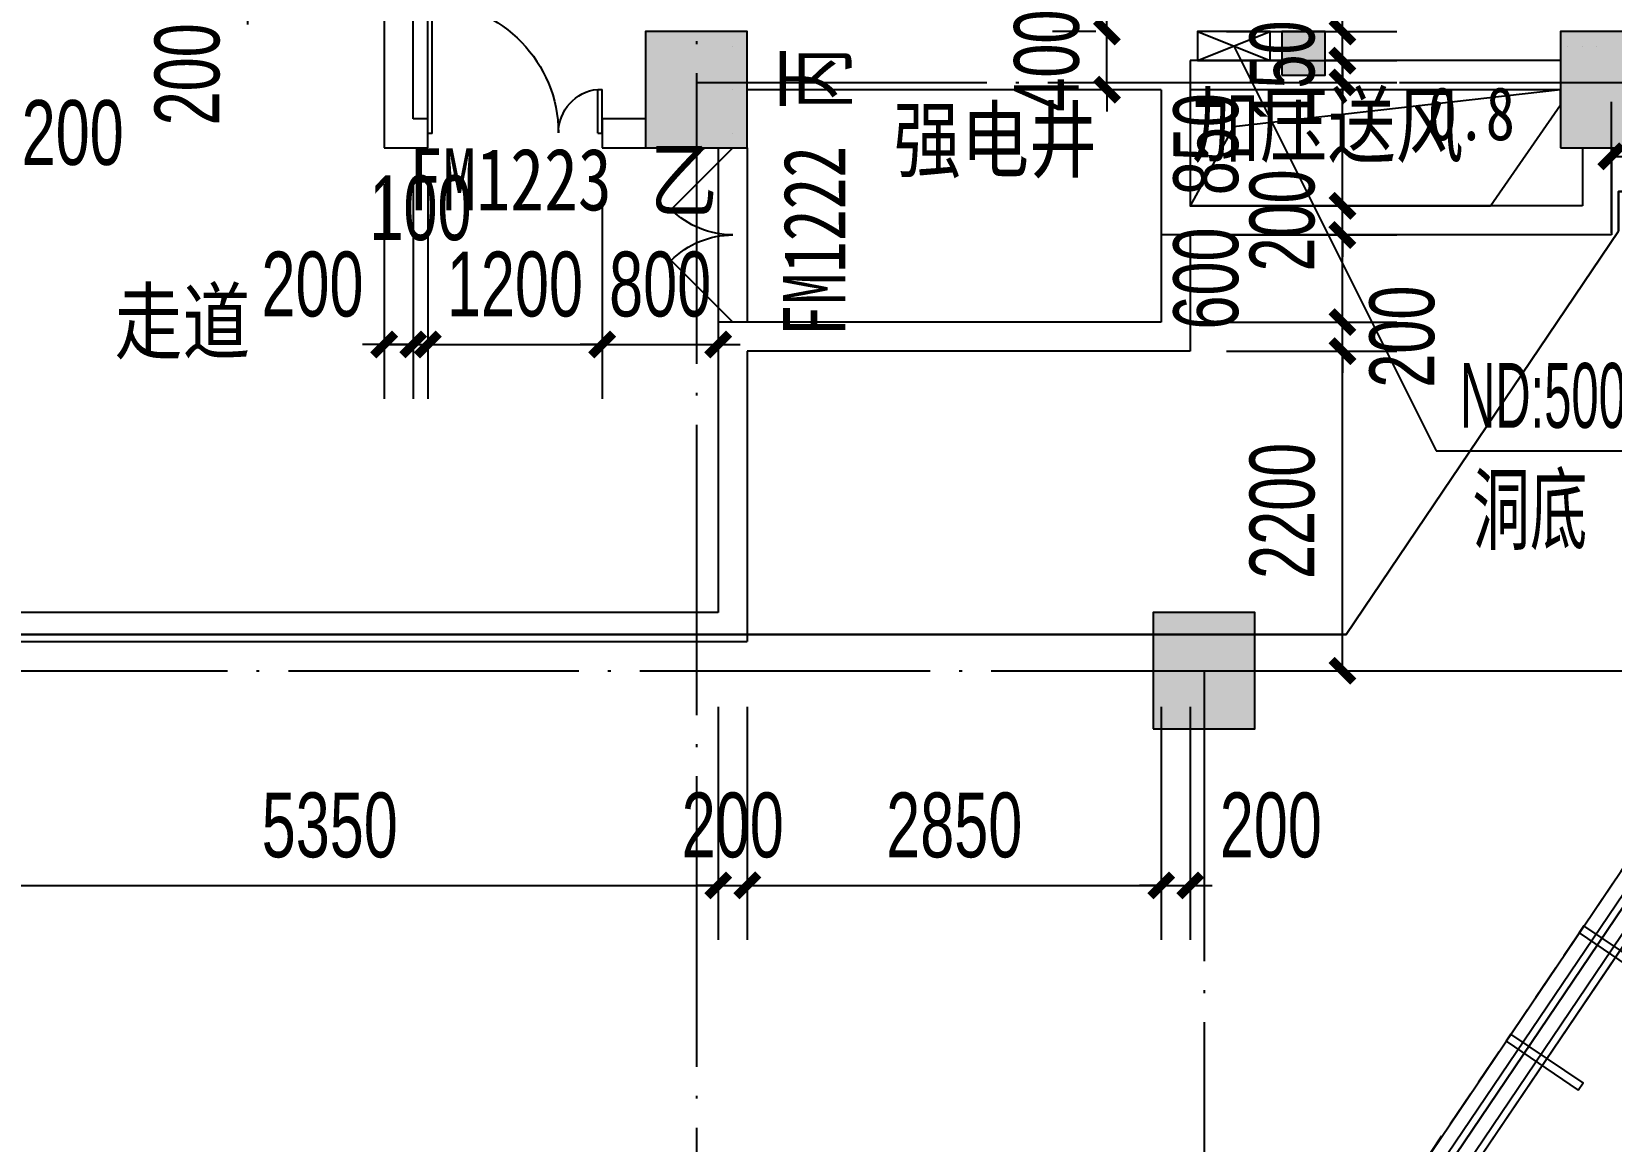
# Model space of a CAD drawing. Extents: x -409435 to 356702, y -107829 to 330904.
# Drawn here: x 105022 to 115900, y 182659 to 190300 of the extents above; entities that cross this region are included whole.
import ezdxf
from ezdxf.xclip import XClip

# ---------------------------------------------------------------- set-up
doc = ezdxf.new("R2010")
doc.units = 0
doc.header["$LTSCALE"] = 1000
doc.header["$MEASUREMENT"] = 0
doc.header["$XCLIPFRAME"] = 0
doc.linetypes.add('104-14# 核心筒$0$DOTE', pattern=[2.42, 2, -0.2, 0.02, -0.2])
doc.linetypes.add('X-104 14#平面$0$$0$DASH', pattern=[0.35, 0.25, -0.1])
for name, color, linetype in [('01-标注_尺寸', 124, 'Continuous'), ('104-14# 核心筒$0$02-TEXT_标注', 130, 'Continuous'), ('104-14# 核心筒$0$A-C_玻璃幕墙', 140, 'Continuous'), ('104-14# 核心筒$0$A_AXIS-轴线', 36, '104-14# 核心筒$0$DOTE'), ('104-14# 核心筒$0$A_STR-砌块墙', 121, 'Continuous'), ('104-14# 核心筒$0$A_STR-砼柱', 51, 'Continuous'), ('104-14# 核心筒$0$DOOR_FIRE', 220, 'Continuous'), ('104-14# 核心筒$0$DOOR_FIRE_TEXT', 7, 'Continuous'), ('104-14# 核心筒$0$DUCT-新风管立管', 3, 'Continuous'), ('14#楼幕墙$0$A-C_玻璃幕墙', 140, 'Continuous'), ('PUB_HATCH', 8, 'Continuous'), ('X-104 14#平面$0$02-TEXT_房间', 7, 'Continuous'), ('X-104 14#平面$0$02-TEXT_标注', 130, 'Continuous'), ('X-104 14#平面$0$A-C_玻璃幕墙', 140, 'Continuous'), ('X-104 14#平面$0$A-TECH_暖通', 6, 'Continuous'), ('X-104 14#平面$0$A-TECH_结构', 21, 'Continuous'), ('X-104 14#平面$0$A_STR-砌块墙', 121, 'Continuous'), ('X-104 14#平面$0$DOOR_FIRE', 220, 'Continuous'), ('X-104 14#平面$0$DOOR_FIRE_TEXT', 7, 'Continuous'), ('建-标注-文本', 254, 'Continuous'), ('建-标注-索引', 75, 'Continuous')]:
    doc.layers.add(name, color=color, linetype=linetype)
doc.layers.add('104-14# 核心筒$0$04-不打印_辅助线', color=165, linetype='Continuous', plot=False)
doc.layers.add('X-104 14#平面$0$000套内', color=226, linetype='Continuous', lineweight=30, plot=False)
doc.styles.add('104-14# 核心筒$0$_TCH_SPACE', font='STXIHEI_0.TTF', dxfattribs={"width": 0.8, "height": 5})
doc.styles.add('104-14# 核心筒$0$_TCH_WINDOW', font='STXIHEI_0.TTF', dxfattribs={"width": 0.8, "height": 3.5})
doc.styles.add('104-14# 核心筒$0$Standard', font='STXIHEI_0.TTF', dxfattribs={"width": 0.8})
doc.styles.add('_TCH_DIM', font='ros.shx', dxfattribs={"width": 0.8, "height": 2, "bigfont": 'jd.shx'})
doc.styles.add('_TCH_DIM_T3', font='ros.shx', dxfattribs={"width": 0.705882, "bigfont": 'jd.shx'})
doc.styles.add('X-104 14#平面$0$_TCH_SPACE', font='STXIHEI_0.TTF', dxfattribs={"width": 0.8, "height": 5})
doc.styles.add('X-104 14#平面$0$_TCH_WINDOW', font='STXIHEI_0.TTF', dxfattribs={"width": 0.75, "height": 3.5})
doc.styles.add('X-104 14#平面$0$Standard', font='STXIHEI_0.TTF', dxfattribs={"width": 0.8})
doc.dimstyles.new('_TCH_ARCH&&150', dxfattribs={"dimtxt": 446.25, "dimasz": 150, "dimexe": 375, "dimexo": 450, "dimgap": 189.375, "dimtad": 1, "dimdec": 0, "dimzin": 0, "dimdsep": 46, "dimtxsty": '_TCH_DIM_T3', "dimblk": 'ARCHTICK', "dimcen": 0.09, "dimclrt": 7, "dimazin": 2, "dimtfac": 1, "dimtdec": 0, "dimtix": 1, "dimtmove": 2, "dimatfit": 3, "dimfxl": 0, "dimtolj": 1, "dimtzin": 0, "dimarcsym": 0})

# ---------------------------------------------------------------- blocks, each defined once
blk = doc.blocks.new('14#楼幕墙$0$A$C103B1A8E')
blk.add_lwpolyline([(0, 0), (60, 0), (60, 600), (0, 600)], close=True)
blk = doc.blocks.new('14#楼幕墙$0$A$C140B3602')
at = {"rotation": 54.95189736508091}
for p in [(98930, 2824), (98414, 2087)]:
    blk.add_blockref('14#楼幕墙$0$A$C103B1A8E', p, dxfattribs=at)
blk = doc.blocks.new('14#楼幕墙')
at = {"layer": '14#楼幕墙$0$A-C_玻璃幕墙'}
for p, q in [((109037, 173820), (119215, 188882)), ((109062, 173768), (119297, 188914)), ((108961, 173976), (118967, 188783)), ((108911, 174079), (118802, 188717))]:
    blk.add_line(p, q, dxfattribs=at)
blk.add_lwpolyline([(120742, 216995), (99427, 222925), (92266, 197155), (62308, 195791), (62738, 196820), (22065, 195795), (17309, 179208), (53491, 179840), (52927, 177185), (83500, 178466), (82418, 175654), (109062, 173768), (119297, 188914), (117563, 189300)], close=True, dxfattribs=at)
at = {"layer": '14#楼幕墙$0$A-C_玻璃幕墙', "rotation": 1.000000000000248}
blk.add_blockref('14#楼幕墙$0$A$C140B3602', (17309, 179208), dxfattribs=at)
blk = doc.blocks.new('104-14# 核心筒$0$$DorLib2D$00000225')
at = {"color": 0}
for p, q in [((0.475, -0.0014), (0.475, 0.7521)), ((0.475, 0.7521), (0.5, 0.7521)), ((0.5, -0.0014), (0.5, 0.7521)), ((-0.5, 0), (-0.5, 0.252)), ((-0.475, 0.252), (-0.5, 0.252)), ((-0.475, 0), (-0.475, 0.252)), ((-0.475, 0), (-0.5, 0)), ((0.475, -0.0014), (0.5, -0.0014))]:
    blk.add_line(p, q, dxfattribs=at)
for centre, radius, start, end in [((0.5046, -0.0019), 0.7546, 92.24927, 179.72377), ((-0.5008, 0.0026), 0.2508, 359.78987, 84.09744)]:
    blk.add_arc(centre, radius, start, end, dxfattribs=at)
blk = doc.blocks.new('_FZH')
blk.add_lwpolyline([(-0.5, -0.5), (0.5, -0.5), (0.5, 0.5), (-0.5, 0.5)], close=True)
at = {"layer": 'PUB_HATCH'}
blk.add_solid([(-0.5, -0.5), (0.5, -0.5), (-0.5, 0.5), (0.5, 0.5)], dxfattribs=at)
blk = doc.blocks.new('104-14# 核心筒')
at = {"layer": '104-14# 核心筒$0$A-C_玻璃幕墙'}
blk.add_lwpolyline([(82417.6, 175653.6), (83499.8, 178465.9), (52926.6, 177184.7), (53491, 179839.8), (17309.3, 179208.2), (22065.4, 195794.6), (62738.3, 196820), (62307.5, 195791.2), (92265.6, 197155.1), (99426.9, 222925), (120741.8, 216994.6), (117562.9, 189300.5), (119297.3, 188914.5), (109062.3, 173767.9), (82417.6, 175653.6)], dxfattribs=at)
at = {"layer": '104-14# 核心筒$0$A_AXIS-轴线'}
for p, q in [((109600, 228733.6), (109600, 169654.9)), ((109600, 189950), (120259.9, 189950)), ((-9370.1, 185900), (120259.9, 185900)), ((113095, 185900), (113095, 169654.9))]:
    blk.add_line(p, q, dxfattribs=at)
at = {"layer": '104-14# 核心筒$0$A_STR-砌块墙'}
for p, q in [((107450, 193200), (107450, 189500)), ((107650, 189700), (107650, 193200)), ((109850, 190200), (109850, 190200)), ((115600, 190200), (115600, 190200)), ((115700, 190200), (115700, 190200)), ((115800, 190200), (115800, 190200)), ((113000, 190100), (113000, 189100)), ((113630, 190100), (113000, 190100)), ((115550, 190100), (113930, 190100)), ((109850, 189900), (109850, 189900)), ((112800, 189900), (109950, 189900)), ((112800, 189900), (112800, 188900)), ((107750, 189700), (107650, 189700)), ((107750, 189500), (107750, 189700)), ((109250, 189700), (108950, 189700)), ((108950, 189700), (108950, 189500)), ((107450, 189500), (107750, 189500)), ((108950, 189500), (109250, 189500)), ((109850, 189600), (109850, 189600)), ((115700, 189500), (115700, 189100)), ((115900, 189500), (115900, 188900)), ((115700, 189100), (113000, 189100)), ((115900, 188900), (112800, 188900))]:
    blk.add_line(p, q, dxfattribs=at)
at = {"layer": '104-14# 核心筒$0$DUCT-新风管立管'}
blk.add_lwpolyline([(115550, 189900), (113000, 189900), (113000, 189100), (115068, 189100), (115550, 189795.9), (115550, 189900), (113298.3, 189645), (113000, 189100)], dxfattribs=at)
at = {"layer": '104-14# 核心筒$0$A_STR-砼柱'}
for p, xscale, yscale, zscale in [((109600, 189900), 700, 800, 800), ((113780, 190150), 300, 300, 300), ((115900, 189900), 700, 800, 800), ((113095, 185900), 700, 800, 800)]:
    blk.add_blockref('_FZH', p, dxfattribs=dict(at, xscale=xscale, yscale=yscale, zscale=zscale))
at = {"layer": '104-14# 核心筒$0$DOOR_FIRE', "xscale": 1200, "yscale": -1200, "zscale": 200, "rotation": 179.9999999996353}
blk.add_blockref('104-14# 核心筒$0$$DorLib2D$00000225', (108350, 189600), dxfattribs=at)
at = {"layer": '104-14# 核心筒$0$02-TEXT_标注', "style": '104-14# 核心筒$0$Standard', "width": 0.8}
blk.add_text('加压送风', height=428.14, dxfattribs=at).set_placement((113012.4, 189443.1))
at = {"layer": '104-14# 核心筒$0$04-不打印_辅助线', "style": '104-14# 核心筒$0$_TCH_SPACE', "width": 0.8}
blk.add_text('0.8', height=366.98, dxfattribs=at).set_placement((114635.9, 189552.5))
at = {"layer": '104-14# 核心筒$0$DOOR_FIRE_TEXT', "style": '104-14# 核心筒$0$_TCH_WINDOW', "width": 0.8}
for s, height, p in [('FM1223', 428.14, (107618.8, 189069.2)), ('乙', 428.1, (109278.6, 189069.2))]:
    blk.add_text(s, height=height, rotation=360, dxfattribs=at).set_placement(p)
blk = doc.blocks.new('*U418')
blk.add_lwpolyline([(200, 0), (200, 500), (0, 500), (0, 0), (200, 0), (0, 500), (0, 0), (200, 500)])
blk = doc.blocks.new('X-104 14#平面$0$sdfjladfiididid')
at = {"layer": 'X-104 14#平面$0$A-TECH_暖通', "rotation": 270}
blk.add_blockref('*U418', (113050, 190300), dxfattribs=at)
blk = doc.blocks.new('X-104 14#平面$0$$DorLib2D$00000116')
at = {"color": 0}
for p, q in [((-0.5, 0), (-0.1464, 0.3536)), ((0.5, 0), (0.1464, 0.3536))]:
    blk.add_line(p, q, dxfattribs=at)
for centre, start, end in [((-0.5, 0), 0, 45), ((0.5, 0), 135, 180)]:
    blk.add_arc(centre, 0.5, start, end, dxfattribs=at)
blk = doc.blocks.new('X-104 14#平面')
blk.add_lwpolyline([(115068, 189100), (115550, 189795.9), (115550, 189900), (113000, 189900), (113000, 189100)], close=True)
at = {"layer": 'X-104 14#平面$0$000套内'}
blk.add_lwpolyline([(84300, 196642.3), (84300, 186000), (92650, 186000), (92650, 186150), (114074.1, 186150), (115950, 188926.2), (115950, 189200), (117249.4, 189200), (117398.5, 189183.4), (119049.6, 188815.9), (108986.5, 173923.7), (82630.4, 175788.9), (83721.9, 178625.3), (59650, 177616.6), (59650, 196592.1), (62510.5, 196664.2), (62077.6, 195630.6)], close=True, dxfattribs=at)
at = {"layer": 'X-104 14#平面$0$A-C_玻璃幕墙'}
blk.add_lwpolyline([(82417.6, 175653.6), (83499.8, 178465.9), (52926.6, 177184.7), (53491, 179839.8), (17309.3, 179208.2), (22065.4, 195794.6), (62738.3, 196820), (62307.5, 195791.2), (92265.6, 197155.1), (99426.9, 222925), (120741.8, 216994.6), (117562.9, 189300.5), (119297.3, 188914.5), (109062.3, 173767.9), (82417.6, 175653.6)], dxfattribs=at)
at = {"layer": 'X-104 14#平面$0$A-TECH_结构', "linetype": 'X-104 14#平面$0$$0$DASH'}
blk.add_lwpolyline([(108910.7, 174079.4), (118802, 188717.3), (117234.1, 189066.3), (120414.6, 216774.3), (99635.6, 222555.6), (95312.9, 207000.2), (89162.1, 208711.5), (77269.5, 199400), (8635.1, 199400), (5919.8, 186625.4), (-2502.5, 188415.7), (-5635.8, 173674.9), (40532.1, 175690.6), (40199.6, 173602.3), (83848.5, 175853.1)], close=True, dxfattribs=at)
at = {"layer": 'X-104 14#平面$0$A_STR-砌块墙'}
for p, q in [((109750, 189500), (109950, 189500)), ((112800, 188900), (112800, 188300)), ((113000, 188900), (112800, 188900)), ((113000, 188900), (113000, 188100)), ((109950, 188300), (109750, 188300)), ((109750, 188300), (109750, 188200)), ((112800, 188300), (109950, 188300)), ((109750, 188200), (109750, 186300)), ((113000, 188100), (109950, 188100)), ((109950, 188100), (109950, 186100)), ((109750, 186300), (103850, 186300)), ((103850, 186100), (109950, 186100))]:
    blk.add_line(p, q, dxfattribs=at)
at = {"layer": 'X-104 14#平面$0$DOOR_FIRE'}
for p, q in [((109750, 189500), (109750, 188300)), ((109950, 189500), (109950, 188300))]:
    blk.add_line(p, q, dxfattribs=at)
ref = blk.add_blockref('104-14# 核心筒', (0, 0))
XClip(ref).set_block_clipping_path([(-38664.3623821461, -25500), (139216.5485069363, 330900)])
for name in ['14#楼幕墙', 'X-104 14#平面$0$sdfjladfiididid']:
    blk.add_blockref(name, (0, 0))
at = {"layer": 'X-104 14#平面$0$DOOR_FIRE', "xscale": 1200, "yscale": -1200, "zscale": 200, "rotation": 270}
blk.add_blockref('X-104 14#平面$0$$DorLib2D$00000116', (109850, 188900), dxfattribs=at)
at = {"layer": 'X-104 14#平面$0$02-TEXT_房间', "style": 'X-104 14#平面$0$_TCH_SPACE', "width": 0.8}
blk.add_text('走道', height=428.14, dxfattribs=at).set_placement((105593.4, 188090.1))
at = {"layer": 'X-104 14#平面$0$02-TEXT_标注', "style": 'X-104 14#平面$0$Standard', "width": 0.8}
blk.add_text('强电井', height=428.14, dxfattribs=at).set_placement((110955.7, 189341.4))
at = {"layer": 'X-104 14#平面$0$DOOR_FIRE_TEXT', "style": 'X-104 14#平面$0$_TCH_WINDOW', "width": 0.75}
for s, height, p in [('丙', 428.1, (110625, 189758.2)), ('FM1222', 428.14, (110625, 188202.1))]:
    blk.add_text(s, height=height, rotation=90, dxfattribs=at).set_placement(p)
blk = doc.blocks.new('A$C1940634B')
at = {"layer": '建-标注-索引'}
for p, q in [((-2600, 190200), (-1207, 187414)), ((-1207, 187414), (845, 187414))]:
    blk.add_line(p, q, dxfattribs=at)
at = {"layer": '建-标注-文本', "style": '_TCH_DIM'}
for s, height, width, p in [('ND:500X1700', 446.25, 0.564706, (-1043, 187572)), ('洞底', 520.9, 0.8, (-957, 186732))]:
    blk.add_text(s, height=height, dxfattribs=dict(at, width=width)).set_placement(p)
blk = doc.blocks.new('_ArchTick')
at = {"color": 0, "linetype": 'ByBlock', "const_width": 0.4}
blk.add_lwpolyline([(-0.5, -0.5), (0.5, 0.5)], dxfattribs=at)
blk = doc.blocks.new('*D629')
at = {"layer": '01-标注_尺寸', "color": 0, "lineweight": -2, "transparency": 16777216}
for p, q in [((115900, 188914), (115900, 189816)), ((119297, 188914), (119297, 189816)), ((115900, 189441), (119297, 189441))]:
    blk.add_line(p, q, dxfattribs=at)
at = {"layer": 'Defpoints', "color": 0, "transparency": 16777216}
for p in [(119297, 189441), (115900, 188464), (119297, 188464)]:
    blk.add_point(p, dxfattribs=at)
at = {"layer": '01-标注_尺寸', "color": 0, "lineweight": -2, "transparency": 16777216, "xscale": 150, "yscale": 150, "zscale": 150, "rotation": 180}
blk.add_blockref('_ArchTick', (115900, 189441), dxfattribs=at)
at = {"layer": '01-标注_尺寸', "color": 0, "lineweight": -2, "transparency": 16777216, "xscale": 150, "yscale": 150, "zscale": 150}
blk.add_blockref('_ArchTick', (119297, 189441), dxfattribs=at)
at = {"layer": '01-标注_尺寸', "color": 7, "transparency": 16777216, "insert": (117599, 189854), "char_height": 446.2, "attachment_point": 5, "style": '_TCH_DIM_T3'}
blk.add_mtext('\\A1;3397', dxfattribs=at)
blk = doc.blocks.new('*D1077')
at = {"layer": '01-标注_尺寸', "color": 0, "lineweight": -2, "transparency": 16777216}
for p, q in [((112800, 185650), (112800, 184047)), ((113000, 185650), (113000, 184047)), ((112800, 184422), (112650, 184422)), ((112800, 184422), (113000, 184422)), ((113000, 184422), (113150, 184422))]:
    blk.add_line(p, q, dxfattribs=at)
at = {"layer": 'Defpoints', "color": 0, "transparency": 16777216}
for p in [(112800, 186100), (113000, 186100), (113000, 184422)]:
    blk.add_point(p, dxfattribs=at)
at = {"layer": '01-标注_尺寸', "color": 0, "lineweight": -2, "transparency": 16777216, "xscale": 150, "yscale": 150, "zscale": 150}
blk.add_blockref('_ArchTick', (112800, 184422), dxfattribs=at)
at = {"layer": '01-标注_尺寸', "color": 0, "lineweight": -2, "transparency": 16777216, "xscale": 150, "yscale": 150, "zscale": 150, "rotation": 180}
blk.add_blockref('_ArchTick', (113000, 184422), dxfattribs=at)
at = {"layer": '01-标注_尺寸', "color": 7, "transparency": 16777216, "insert": (113555, 184835), "char_height": 446.2, "attachment_point": 5, "style": '_TCH_DIM_T3'}
blk.add_mtext('\\A1;200', dxfattribs=at)
blk = doc.blocks.new('*D1078')
at = {"layer": '01-标注_尺寸', "color": 0, "lineweight": -2, "transparency": 16777216}
for p, q in [((109950, 185650), (109950, 184047)), ((112800, 185650), (112800, 184047)), ((109950, 184422), (112800, 184422))]:
    blk.add_line(p, q, dxfattribs=at)
at = {"layer": 'Defpoints', "color": 0, "transparency": 16777216}
for p in [(109950, 186100), (112800, 186100), (112800, 184422)]:
    blk.add_point(p, dxfattribs=at)
at = {"layer": '01-标注_尺寸', "color": 0, "lineweight": -2, "transparency": 16777216, "xscale": 150, "yscale": 150, "zscale": 150, "rotation": 180}
blk.add_blockref('_ArchTick', (109950, 184422), dxfattribs=at)
at = {"layer": '01-标注_尺寸', "color": 0, "lineweight": -2, "transparency": 16777216, "xscale": 150, "yscale": 150, "zscale": 150}
blk.add_blockref('_ArchTick', (112800, 184422), dxfattribs=at)
at = {"layer": '01-标注_尺寸', "color": 7, "transparency": 16777216, "insert": (111375, 184835), "char_height": 446.2, "attachment_point": 5, "style": '_TCH_DIM_T3'}
blk.add_mtext('\\A1;2850', dxfattribs=at)
blk = doc.blocks.new('*D1079')
at = {"layer": '01-标注_尺寸', "color": 0, "lineweight": -2, "transparency": 16777216}
for p, q in [((109750, 185650), (109750, 184047)), ((109950, 185650), (109950, 184047)), ((109750, 184422), (109600, 184422)), ((109750, 184422), (109950, 184422)), ((109950, 184422), (110100, 184422))]:
    blk.add_line(p, q, dxfattribs=at)
at = {"layer": 'Defpoints', "color": 0, "transparency": 16777216}
for p in [(109750, 186100), (109950, 186100), (109950, 184422)]:
    blk.add_point(p, dxfattribs=at)
at = {"layer": '01-标注_尺寸', "color": 0, "lineweight": -2, "transparency": 16777216, "xscale": 150, "yscale": 150, "zscale": 150}
blk.add_blockref('_ArchTick', (109750, 184422), dxfattribs=at)
at = {"layer": '01-标注_尺寸', "color": 0, "lineweight": -2, "transparency": 16777216, "xscale": 150, "yscale": 150, "zscale": 150, "rotation": 180}
blk.add_blockref('_ArchTick', (109950, 184422), dxfattribs=at)
at = {"layer": '01-标注_尺寸', "color": 7, "transparency": 16777216, "insert": (109850, 184835), "char_height": 446.2, "attachment_point": 5, "style": '_TCH_DIM_T3'}
blk.add_mtext('\\A1;200', dxfattribs=at)
blk = doc.blocks.new('*D1080')
at = {"layer": '01-标注_尺寸', "color": 0, "lineweight": -2, "transparency": 16777216}
for p, q in [((104400, 185650), (104400, 184047)), ((109750, 185650), (109750, 184047)), ((104400, 184422), (109750, 184422))]:
    blk.add_line(p, q, dxfattribs=at)
at = {"layer": 'Defpoints', "color": 0, "transparency": 16777216}
for p in [(104400, 186100), (109750, 186100), (109750, 184422)]:
    blk.add_point(p, dxfattribs=at)
at = {"layer": '01-标注_尺寸', "color": 0, "lineweight": -2, "transparency": 16777216, "xscale": 150, "yscale": 150, "zscale": 150, "rotation": 180}
blk.add_blockref('_ArchTick', (104400, 184422), dxfattribs=at)
at = {"layer": '01-标注_尺寸', "color": 0, "lineweight": -2, "transparency": 16777216, "xscale": 150, "yscale": 150, "zscale": 150}
blk.add_blockref('_ArchTick', (109750, 184422), dxfattribs=at)
at = {"layer": '01-标注_尺寸', "color": 7, "transparency": 16777216, "insert": (107075, 184835), "char_height": 446.2, "attachment_point": 5, "style": '_TCH_DIM_T3'}
blk.add_mtext('\\A1;5350', dxfattribs=at)
blk = doc.blocks.new('*D1112')
at = {"layer": '01-标注_尺寸', "color": 0, "lineweight": -2, "transparency": 16777216}
for p, q in [((114048, 190300), (114048, 190450)), ((113250, 190300), (114423, 190300)), ((114048, 190100), (114048, 190300)), ((113250, 190100), (114423, 190100)), ((114048, 190100), (114048, 189950))]:
    blk.add_line(p, q, dxfattribs=at)
at = {"layer": 'Defpoints', "color": 0, "transparency": 16777216}
for p in [(112800, 190300), (114048, 190300), (112800, 190100)]:
    blk.add_point(p, dxfattribs=at)
at = {"layer": '01-标注_尺寸', "color": 0, "lineweight": -2, "transparency": 16777216, "xscale": 150, "yscale": 150, "zscale": 150}
for p, rotation in [((114048, 190300), 270), ((114048, 190100), 90)]:
    blk.add_blockref('_ArchTick', p, dxfattribs=dict(at, rotation=rotation))
at = {"layer": '01-标注_尺寸', "color": 7, "transparency": 16777216, "insert": (113635, 190855), "char_height": 446.2, "attachment_point": 5, "rotation": 90, "style": '_TCH_DIM_T3'}
blk.add_mtext('\\A1;200', dxfattribs=at)
blk = doc.blocks.new('*D1113')
at = {"layer": '01-标注_尺寸', "color": 0, "lineweight": -2, "transparency": 16777216}
for p, q in [((114048, 190100), (114048, 190250)), ((113250, 190100), (114423, 190100)), ((114048, 189950), (114048, 190100)), ((113250, 189950), (114423, 189950)), ((114048, 189950), (114048, 189800))]:
    blk.add_line(p, q, dxfattribs=at)
at = {"layer": 'Defpoints', "color": 0, "transparency": 16777216}
for p in [(112800, 190100), (114048, 190100), (112800, 189950)]:
    blk.add_point(p, dxfattribs=at)
at = {"layer": '01-标注_尺寸', "color": 0, "lineweight": -2, "transparency": 16777216, "xscale": 150, "yscale": 150, "zscale": 150}
for p, rotation in [((114048, 190100), 270), ((114048, 189950), 90)]:
    blk.add_blockref('_ArchTick', p, dxfattribs=dict(at, rotation=rotation))
at = {"layer": '01-标注_尺寸', "color": 7, "transparency": 16777216, "insert": (113635, 190025), "char_height": 446.2, "attachment_point": 5, "rotation": 90, "style": '_TCH_DIM_T3'}
blk.add_mtext('\\A1;150', dxfattribs=at)
blk = doc.blocks.new('*D1114')
at = {"layer": '01-标注_尺寸', "color": 0, "lineweight": -2, "transparency": 16777216}
for p, q in [((113250, 189950), (114423, 189950)), ((114048, 189100), (114048, 189950)), ((113250, 189100), (114423, 189100))]:
    blk.add_line(p, q, dxfattribs=at)
at = {"layer": 'Defpoints', "color": 0, "transparency": 16777216}
for p in [(112800, 189950), (114048, 189950), (112800, 189100)]:
    blk.add_point(p, dxfattribs=at)
at = {"layer": '01-标注_尺寸', "color": 0, "lineweight": -2, "transparency": 16777216, "xscale": 150, "yscale": 150, "zscale": 150}
for p, rotation in [((114048, 189950), 90), ((114048, 189100), 270)]:
    blk.add_blockref('_ArchTick', p, dxfattribs=dict(at, rotation=rotation))
at = {"layer": '01-标注_尺寸', "color": 7, "transparency": 16777216, "insert": (113110, 189525), "char_height": 446.2, "attachment_point": 5, "rotation": 90, "style": '_TCH_DIM_T3'}
blk.add_mtext('\\A1;850', dxfattribs=at)
blk = doc.blocks.new('*D1115')
at = {"layer": '01-标注_尺寸', "color": 0, "lineweight": -2, "transparency": 16777216}
for p, q in [((114048, 189100), (114048, 189250)), ((113250, 189100), (114423, 189100)), ((114048, 188900), (114048, 189100)), ((113250, 188900), (114423, 188900)), ((114048, 188900), (114048, 188750))]:
    blk.add_line(p, q, dxfattribs=at)
at = {"layer": 'Defpoints', "color": 0, "transparency": 16777216}
for p in [(112800, 189100), (114048, 189100), (112800, 188900)]:
    blk.add_point(p, dxfattribs=at)
at = {"layer": '01-标注_尺寸', "color": 0, "lineweight": -2, "transparency": 16777216, "xscale": 150, "yscale": 150, "zscale": 150}
for p, rotation in [((114048, 189100), 270), ((114048, 188900), 90)]:
    blk.add_blockref('_ArchTick', p, dxfattribs=dict(at, rotation=rotation))
at = {"layer": '01-标注_尺寸', "color": 7, "transparency": 16777216, "insert": (113635, 189000), "char_height": 446.2, "attachment_point": 5, "rotation": 90, "style": '_TCH_DIM_T3'}
blk.add_mtext('\\A1;200', dxfattribs=at)
blk = doc.blocks.new('*D1116')
at = {"layer": '01-标注_尺寸', "color": 0, "lineweight": -2, "transparency": 16777216}
for p, q in [((113250, 188900), (114423, 188900)), ((114048, 188300), (114048, 188900)), ((113250, 188300), (114423, 188300))]:
    blk.add_line(p, q, dxfattribs=at)
at = {"layer": 'Defpoints', "color": 0, "transparency": 16777216}
for p in [(112800, 188900), (114048, 188900), (112800, 188300)]:
    blk.add_point(p, dxfattribs=at)
at = {"layer": '01-标注_尺寸', "color": 0, "lineweight": -2, "transparency": 16777216, "xscale": 150, "yscale": 150, "zscale": 150}
for p, rotation in [((114048, 188900), 90), ((114048, 188300), 270)]:
    blk.add_blockref('_ArchTick', p, dxfattribs=dict(at, rotation=rotation))
at = {"layer": '01-标注_尺寸', "color": 7, "transparency": 16777216, "insert": (113110, 188600), "char_height": 446.2, "attachment_point": 5, "rotation": 90, "style": '_TCH_DIM_T3'}
blk.add_mtext('\\A1;600', dxfattribs=at)
blk = doc.blocks.new('*D1117')
at = {"layer": '01-标注_尺寸', "color": 0, "lineweight": -2, "transparency": 16777216}
for p, q in [((114048, 188300), (114048, 188450)), ((113250, 188300), (114423, 188300)), ((114048, 188100), (114048, 188300)), ((113250, 188100), (114423, 188100)), ((114048, 188100), (114048, 187950))]:
    blk.add_line(p, q, dxfattribs=at)
at = {"layer": 'Defpoints', "color": 0, "transparency": 16777216}
for p in [(112800, 188300), (114048, 188300), (112800, 188100)]:
    blk.add_point(p, dxfattribs=at)
at = {"layer": '01-标注_尺寸', "color": 0, "lineweight": -2, "transparency": 16777216, "xscale": 150, "yscale": 150, "zscale": 150}
for p, rotation in [((114048, 188300), 270), ((114048, 188100), 90)]:
    blk.add_blockref('_ArchTick', p, dxfattribs=dict(at, rotation=rotation))
at = {"layer": '01-标注_尺寸', "color": 7, "transparency": 16777216, "insert": (114460, 188200), "char_height": 446.2, "attachment_point": 5, "rotation": 90, "style": '_TCH_DIM_T3'}
blk.add_mtext('\\A1;200', dxfattribs=at)
blk = doc.blocks.new('*D1118')
at = {"layer": '01-标注_尺寸', "color": 0, "lineweight": -2, "transparency": 16777216}
for p, q in [((113250, 188100), (114423, 188100)), ((114048, 185900), (114048, 188100)), ((113250, 185900), (114423, 185900))]:
    blk.add_line(p, q, dxfattribs=at)
at = {"layer": 'Defpoints', "color": 0, "transparency": 16777216}
for p in [(112800, 188100), (114048, 188100), (112800, 185900)]:
    blk.add_point(p, dxfattribs=at)
at = {"layer": '01-标注_尺寸', "color": 0, "lineweight": -2, "transparency": 16777216, "xscale": 150, "yscale": 150, "zscale": 150}
for p, rotation in [((114048, 188100), 90), ((114048, 185900), 270)]:
    blk.add_blockref('_ArchTick', p, dxfattribs=dict(at, rotation=rotation))
at = {"layer": '01-标注_尺寸', "color": 7, "transparency": 16777216, "insert": (113635, 187000), "char_height": 446.2, "attachment_point": 5, "rotation": 90, "style": '_TCH_DIM_T3'}
blk.add_mtext('\\A1;2200', dxfattribs=at)
blk = doc.blocks.new('*D1329')
at = {"layer": '01-标注_尺寸', "color": 0, "lineweight": -2, "transparency": 16777216}
for p, q in [((104550, 190050), (104550, 188814)), ((104750, 190050), (104750, 188814)), ((104550, 189189), (104400, 189189)), ((104550, 189189), (104750, 189189)), ((104750, 189189), (104900, 189189))]:
    blk.add_line(p, q, dxfattribs=at)
at = {"layer": 'Defpoints', "color": 0, "transparency": 16777216}
for p in [(104550, 190500), (104750, 190500), (104750, 189189)]:
    blk.add_point(p, dxfattribs=at)
at = {"layer": '01-标注_尺寸', "color": 0, "lineweight": -2, "transparency": 16777216, "xscale": 150, "yscale": 150, "zscale": 150}
blk.add_blockref('_ArchTick', (104550, 189189), dxfattribs=at)
at = {"layer": '01-标注_尺寸', "color": 0, "lineweight": -2, "transparency": 16777216, "xscale": 150, "yscale": 150, "zscale": 150, "rotation": 180}
blk.add_blockref('_ArchTick', (104750, 189189), dxfattribs=at)
at = {"layer": '01-标注_尺寸', "color": 7, "transparency": 16777216, "insert": (105305, 189602), "char_height": 446.2, "attachment_point": 5, "style": '_TCH_DIM_T3'}
blk.add_mtext('\\A1;200', dxfattribs=at)
blk = doc.blocks.new('*D2290')
at = {"layer": '01-标注_尺寸', "color": 0, "lineweight": -2, "transparency": 16777216}
for p, q in [((108950, 189250), (108950, 187771)), ((109750, 189250), (109750, 187771)), ((108950, 188146), (108800, 188146)), ((108950, 188146), (109750, 188146)), ((109750, 188146), (109900, 188146))]:
    blk.add_line(p, q, dxfattribs=at)
at = {"layer": 'Defpoints', "color": 0, "transparency": 16777216}
for p in [(108950, 189700), (109750, 189700), (109750, 188146)]:
    blk.add_point(p, dxfattribs=at)
at = {"layer": '01-标注_尺寸', "color": 0, "lineweight": -2, "transparency": 16777216, "xscale": 150, "yscale": 150, "zscale": 150}
blk.add_blockref('_ArchTick', (108950, 188146), dxfattribs=at)
at = {"layer": '01-标注_尺寸', "color": 0, "lineweight": -2, "transparency": 16777216, "xscale": 150, "yscale": 150, "zscale": 150, "rotation": 180}
blk.add_blockref('_ArchTick', (109750, 188146), dxfattribs=at)
at = {"layer": '01-标注_尺寸', "color": 7, "transparency": 16777216, "insert": (109350, 188559), "char_height": 446.2, "attachment_point": 5, "style": '_TCH_DIM_T3'}
blk.add_mtext('\\A1;800', dxfattribs=at)
blk = doc.blocks.new('*D2291')
at = {"layer": '01-标注_尺寸', "color": 0, "lineweight": -2, "transparency": 16777216}
for p, q in [((107750, 189250), (107750, 187771)), ((108950, 189250), (108950, 187771)), ((107750, 188146), (108950, 188146))]:
    blk.add_line(p, q, dxfattribs=at)
at = {"layer": 'Defpoints', "color": 0, "transparency": 16777216}
for p in [(107750, 189700), (108950, 189700), (108950, 188146)]:
    blk.add_point(p, dxfattribs=at)
at = {"layer": '01-标注_尺寸', "color": 0, "lineweight": -2, "transparency": 16777216, "xscale": 150, "yscale": 150, "zscale": 150, "rotation": 180}
blk.add_blockref('_ArchTick', (107750, 188146), dxfattribs=at)
at = {"layer": '01-标注_尺寸', "color": 0, "lineweight": -2, "transparency": 16777216, "xscale": 150, "yscale": 150, "zscale": 150}
blk.add_blockref('_ArchTick', (108950, 188146), dxfattribs=at)
at = {"layer": '01-标注_尺寸', "color": 7, "transparency": 16777216, "insert": (108350, 188559), "char_height": 446.2, "attachment_point": 5, "style": '_TCH_DIM_T3'}
blk.add_mtext('\\A1;1200', dxfattribs=at)
blk = doc.blocks.new('*D2292')
at = {"layer": '01-标注_尺寸', "color": 0, "lineweight": -2, "transparency": 16777216}
for p, q in [((107650, 189250), (107650, 187771)), ((107750, 189250), (107750, 187771)), ((107650, 188146), (107500, 188146)), ((107650, 188146), (107750, 188146)), ((107750, 188146), (107900, 188146))]:
    blk.add_line(p, q, dxfattribs=at)
at = {"layer": 'Defpoints', "color": 0, "transparency": 16777216}
for p in [(107650, 189700), (107750, 189700), (107750, 188146)]:
    blk.add_point(p, dxfattribs=at)
at = {"layer": '01-标注_尺寸', "color": 0, "lineweight": -2, "transparency": 16777216, "xscale": 150, "yscale": 150, "zscale": 150}
blk.add_blockref('_ArchTick', (107650, 188146), dxfattribs=at)
at = {"layer": '01-标注_尺寸', "color": 0, "lineweight": -2, "transparency": 16777216, "xscale": 150, "yscale": 150, "zscale": 150, "rotation": 180}
blk.add_blockref('_ArchTick', (107750, 188146), dxfattribs=at)
at = {"layer": '01-标注_尺寸', "color": 7, "transparency": 16777216, "insert": (107700, 189084), "char_height": 446.2, "attachment_point": 5, "style": '_TCH_DIM_T3'}
blk.add_mtext('\\A1;100', dxfattribs=at)
blk = doc.blocks.new('*D2293')
at = {"layer": '01-标注_尺寸', "color": 0, "lineweight": -2, "transparency": 16777216}
for p, q in [((107450, 189250), (107450, 187771)), ((107650, 189250), (107650, 187771)), ((107450, 188146), (107300, 188146)), ((107450, 188146), (107650, 188146)), ((107650, 188146), (107800, 188146))]:
    blk.add_line(p, q, dxfattribs=at)
at = {"layer": 'Defpoints', "color": 0, "transparency": 16777216}
for p in [(107450, 189700), (107650, 189700), (107650, 188146)]:
    blk.add_point(p, dxfattribs=at)
at = {"layer": '01-标注_尺寸', "color": 0, "lineweight": -2, "transparency": 16777216, "xscale": 150, "yscale": 150, "zscale": 150}
blk.add_blockref('_ArchTick', (107450, 188146), dxfattribs=at)
at = {"layer": '01-标注_尺寸', "color": 0, "lineweight": -2, "transparency": 16777216, "xscale": 150, "yscale": 150, "zscale": 150, "rotation": 180}
blk.add_blockref('_ArchTick', (107650, 188146), dxfattribs=at)
at = {"layer": '01-标注_尺寸', "color": 7, "transparency": 16777216, "insert": (106956, 188559), "char_height": 446.2, "attachment_point": 5, "style": '_TCH_DIM_T3'}
blk.add_mtext('\\A1;200', dxfattribs=at)
blk = doc.blocks.new('*D2294')
at = {"layer": '01-标注_尺寸', "color": 0, "lineweight": -2, "transparency": 16777216}
for p, q in [((112426, 190300), (112426, 190450)), ((112350, 190300), (112051, 190300)), ((112426, 189900), (112426, 190300)), ((112350, 189900), (112051, 189900)), ((112426, 189900), (112426, 189750))]:
    blk.add_line(p, q, dxfattribs=at)
at = {"layer": 'Defpoints', "color": 0, "transparency": 16777216}
for p in [(112426, 190300), (112800, 190300), (112800, 189900)]:
    blk.add_point(p, dxfattribs=at)
at = {"layer": '01-标注_尺寸', "color": 0, "lineweight": -2, "transparency": 16777216, "xscale": 150, "yscale": 150, "zscale": 150}
for p, rotation in [((112426, 190300), 270), ((112426, 189900), 90)]:
    blk.add_blockref('_ArchTick', p, dxfattribs=dict(at, rotation=rotation))
at = {"layer": '01-标注_尺寸', "color": 7, "transparency": 16777216, "insert": (112013, 190100), "char_height": 446.2, "attachment_point": 5, "rotation": 90, "style": '_TCH_DIM_T3'}
blk.add_mtext('\\A1;400', dxfattribs=at)
blk = doc.blocks.new('*D2304')
at = {"layer": '01-标注_尺寸', "color": 0, "lineweight": -2, "transparency": 16777216}
for p, q in [((106508, 190700), (106508, 190850)), ((105749, 190700), (106883, 190700)), ((106508, 190500), (106508, 190700)), ((105749, 190500), (106883, 190500)), ((106508, 190500), (106508, 190350))]:
    blk.add_line(p, q, dxfattribs=at)
at = {"layer": 'Defpoints', "color": 0, "transparency": 16777216}
for p in [(105299, 190700), (106508, 190700), (105299, 190500)]:
    blk.add_point(p, dxfattribs=at)
at = {"layer": '01-标注_尺寸', "color": 0, "lineweight": -2, "transparency": 16777216, "xscale": 150, "yscale": 150, "zscale": 150}
for p, rotation in [((106508, 190700), 270), ((106508, 190500), 90)]:
    blk.add_blockref('_ArchTick', p, dxfattribs=dict(at, rotation=rotation))
at = {"layer": '01-标注_尺寸', "color": 7, "transparency": 16777216, "insert": (106095, 190006), "char_height": 446.2, "attachment_point": 5, "rotation": 90, "style": '_TCH_DIM_T3'}
blk.add_mtext('\\A1;200', dxfattribs=at)

msp = doc.modelspace()

# ---------------------------------------------------------------- block references
for name, p in [('X-104 14#平面', (0, 0)), ('A$C1940634B', (115900, 0))]:
    msp.add_blockref(name, p)

# ---------------------------------------------------------------- dimensions: what is measured, and where the dimension line sits
at = {"layer": '01-标注_尺寸'}
for base, p1, p2, angle, picture, middle in [((114048, 190300), (112800, 190100), (112800, 190300), 90, '*D1112', (113635.5, 190855)), ((106507.7, 190700), (105299.2, 190500), (105299.2, 190700), 90, '*D2304', (106095.2, 190006.1)), ((104750, 189189.1), (104550, 190500), (104750, 190500), 0, '*D1329', (105305, 189601.6)), ((114048, 189950), (112800, 189100), (112800, 189950), 90, '*D1114', (113110.5, 189525)), ((107650, 188146.5), (107450, 189700), (107650, 189700), 360, '*D2293', (106956.1, 188559)), ((107750, 188146.5), (107650, 189700), (107750, 189700), 360, '*D2292', (107700, 189084)), ((114048, 188900), (112800, 188300), (112800, 188900), 90, '*D1116', (113110.5, 188600)), ((114048, 188300), (112800, 188100), (112800, 188300), 90, '*D1117', (114460.5, 188200)), ((113000, 184422.2), (112800, 186100), (113000, 186100), 0, '*D1077', (113555, 184834.7))]:
    dim = msp.add_linear_dim(base=base, p1=p1, p2=p2, angle=angle, dimstyle='_TCH_ARCH&&150', dxfattribs=at)
    dim.commit()
    dim.dimension.update_dxf_attribs({"geometry": picture, "text_midpoint": middle, "dimtype": 161})
for p1, p2, distance, picture, middle in [((112800, 189900), (112800, 190300), 374.3, '*D2294', (112013.2, 190100)), ((112800, 189950), (112800, 190100), -1248, '*D1113', (113635.5, 190025)), ((115900, 188464.5), (119297.3, 188464.5), 976.8, '*D629', (117598.6, 189853.7)), ((107750, 189700), (108950, 189700), -1553.5, '*D2291', (108350, 188559)), ((108950, 189700), (109750, 189700), -1553.5, '*D2290', (109350, 188559)), ((112800, 188900), (112800, 189100), -1248, '*D1115', (113635.5, 189000)), ((112800, 185900), (112800, 188100), -1248, '*D1118', (113635.5, 187000)), ((104400, 186100), (109750, 186100), -1677.8, '*D1080', (107075, 184834.7)), ((109750, 186100), (109950, 186100), -1677.8, '*D1079', (109850, 184834.7)), ((109950, 186100), (112800, 186100), -1677.8, '*D1078', (111375, 184834.7))]:
    dim = msp.add_aligned_dim(p1=p1, p2=p2, distance=distance, dimstyle='_TCH_ARCH&&150', dxfattribs=at)
    dim.commit()
    dim.dimension.update_dxf_attribs({"geometry": picture, "text_midpoint": middle})

doc.saveas('drawing.dxf')
